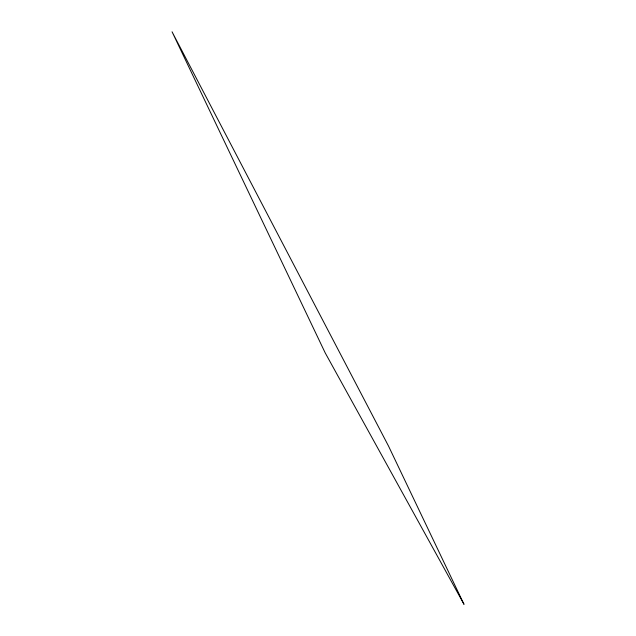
<?xml version="1.0" encoding="UTF-8"?>
<svg xmlns="http://www.w3.org/2000/svg" width="636" height="636" viewBox="0 0 636 636"><rect width="100%" height="100%" fill="white"/><g stroke="black" fill="none" stroke-linecap="round" stroke-linejoin="round"><path stroke-width="0.95" d="M463.946 604.2L325.203 352.893L172.054 31.8L388.548 446.114L463.946 604.2"/></g></svg>
